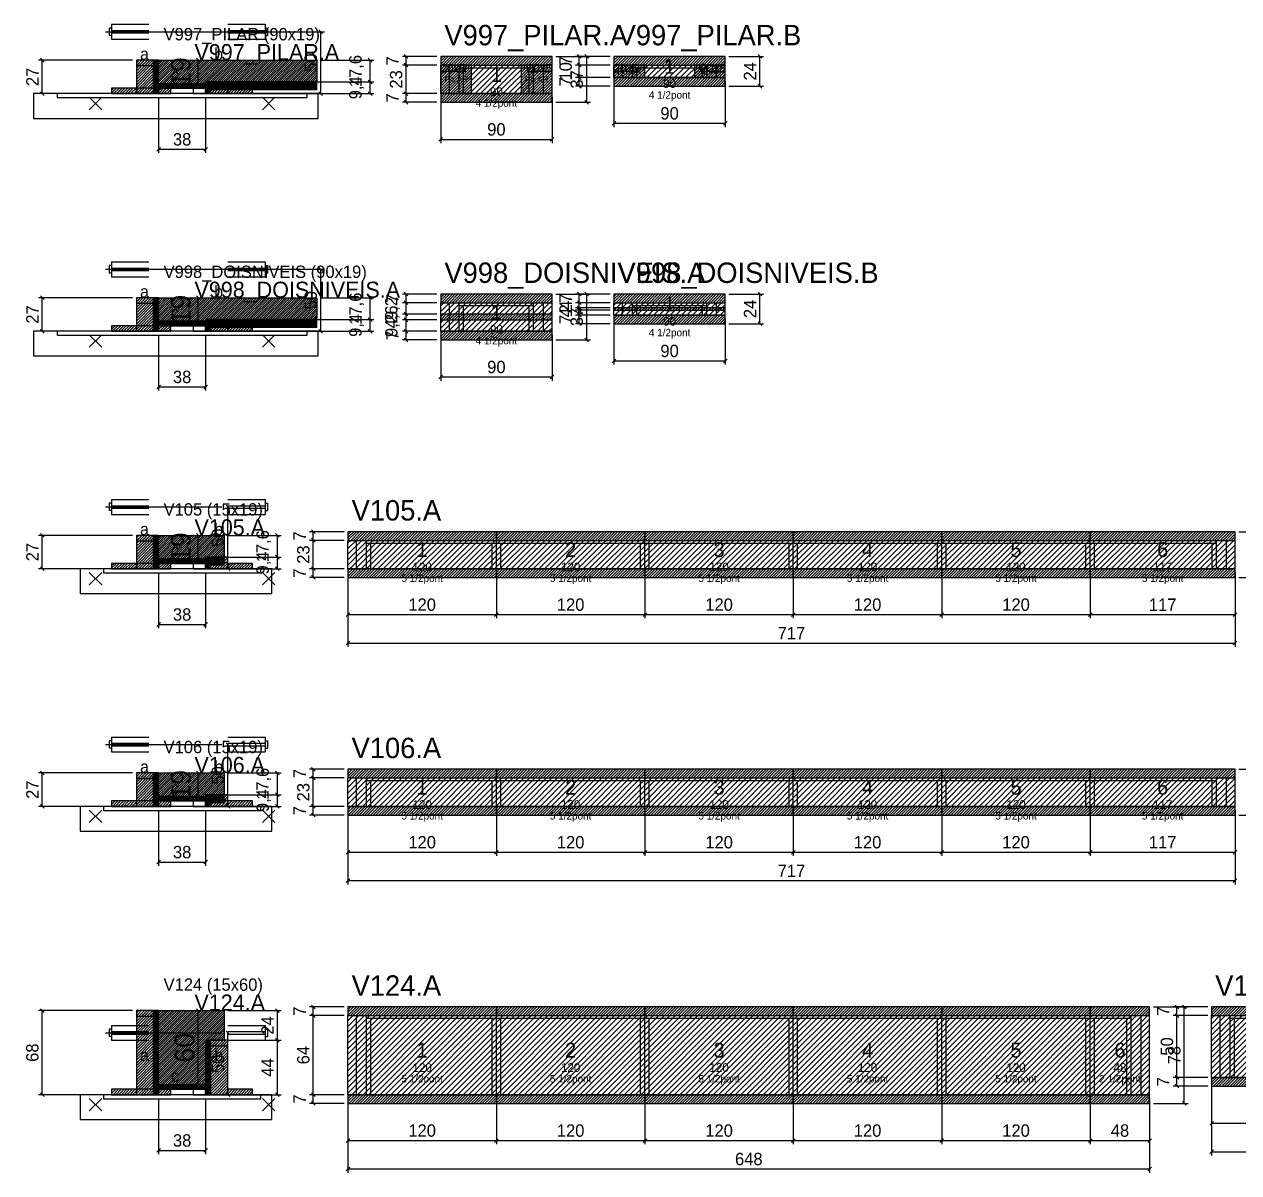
# Model space of a CAD drawing. Extents: x -69 to 3070, y -7262 to 1250.
# Drawn here: x -69 to 913, y -895 to 33 of the extents above; entities that cross this region are included whole.
import ezdxf
from ezdxf.enums import TextEntityAlignment as Align

# ---------------------------------------------------------------- set-up
doc = ezdxf.new("R2010")
doc.units = 0
for name, color, linetype in [('5', 5, 'Continuous'), ('barrote', 126, 'Continuous'), ('CONCRETO', 251, 'Continuous'), ('COTA', 241, 'Continuous'), ('Cota Seção (2x)', 241, 'Continuous'), ('detalhes', 7, 'Continuous'), ('Hachura', 251, 'Continuous'), ('Madeira', 126, 'Continuous'), ('NOMENCLATURA', 7, 'Continuous'), ('Painéis', 200, 'Continuous'), ('presilha', 224, 'Continuous'), ('Reaproveitamento', 251, 'Continuous'), ('SARR_2.2x7', 40, 'Continuous'), ('SARR_3.5x7', 81, 'Continuous'), ('SCO-___-LAJ', 224, 'Continuous'), ('TENSOR', 224, 'Continuous'), ('texto', 7, 'Continuous'), ('Texto Seção', 7, 'Continuous')]:
    doc.layers.add(name, color=color, linetype=linetype)
doc.dimstyles.new('PAINEL', dxfattribs={"dimtxt": 10, "dimasz": 3, "dimexe": 3, "dimexo": 3, "dimgap": 3, "dimtad": 1, "dimblk": 'OBLIQUE', "dimblk1": 'OBLIQUE', "dimcen": 2.5, "dimclrd": 4, "dimclre": 4, "dimclrt": 240, "dimazin": 3, "dimtfac": 1, "dimtmove": 0, "dimatfit": 3})
doc.dimstyles.new('SECAO2X', dxfattribs={"dimtxt": 16, "dimasz": 3, "dimexe": 3, "dimexo": 3, "dimgap": 3, "dimtad": 1, "dimblk": 'OBLIQUE', "dimblk1": 'OBLIQUE', "dimcen": 2.5, "dimclrd": 4, "dimclre": 4, "dimclrt": 240, "dimazin": 3, "dimtfac": 1, "dimtmove": 0, "dimatfit": 3})

# ---------------------------------------------------------------- blocks, each defined once
blk = doc.blocks.new('_OBLIQUE')
at = {"color": 0, "linetype": 'BYBLOCK'}
blk.add_line((-0.5, -0.5), (0.5, 0.5), dxfattribs=at)

msp = doc.modelspace()

# ---------------------------------------------------------------- hatches: boundary and pattern name
at = {"layer": 'COTA'}
h = msp.add_hatch(dxfattribs=at)
h.set_pattern_fill('ANSI31', scale=0.4)
h.paths.add_polyline_path([(40, -15), (40, 4), (168, 4), (168, -13.6), (78, -13.6), (78, -15)])
h = msp.add_hatch(dxfattribs=at)
h.set_pattern_fill('ANSI31', scale=0.5)
h.paths.add_polyline_path([(268, 0), (358, 0), (358, 7), (268, 7)])
h = msp.add_hatch(dxfattribs=at)
h.set_pattern_fill('ANSI31', scale=0.5)
h.paths.add_polyline_path([(268, -23), (293, -23), (293, 0), (268, 0)])
h = msp.add_hatch(dxfattribs=at)
h.set_pattern_fill('ANSI31', scale=0.5)
h.paths.add_polyline_path([(268, -5), (288, -5), (288, 0), (268, 0)])
h = msp.add_hatch(dxfattribs=at)
h.set_pattern_fill('ANSI31', scale=0.5)
h.paths.add_polyline_path([(333, -23), (358, -23), (358, 0), (333, 0)])
h = msp.add_hatch(dxfattribs=at)
h.set_pattern_fill('ANSI31', scale=0.5)
h.paths.add_polyline_path([(338, -5), (358, -5), (358, 0), (338, 0)])
h = msp.add_hatch(dxfattribs=at)
h.set_pattern_fill('ANSI31', scale=0.5)
h.paths.add_polyline_path([(408, 0), (498, 0), (498, 7), (408, 7)])
h = msp.add_hatch(dxfattribs=at)
h.set_pattern_fill('ANSI31', scale=0.5)
h.paths.add_polyline_path([(408, -10), (433, -10), (433, 0), (408, 0)])
h = msp.add_hatch(dxfattribs=at)
h.set_pattern_fill('ANSI31', scale=0.5)
h.paths.add_polyline_path([(408, -5), (428, -5), (428, 0), (408, 0)])
h = msp.add_hatch(dxfattribs=at)
h.set_pattern_fill('ANSI31', scale=0.5)
h.paths.add_polyline_path([(473, -10), (498, -10), (498, 0), (473, 0)])
h = msp.add_hatch(dxfattribs=at)
h.set_pattern_fill('ANSI31', scale=0.5)
h.paths.add_polyline_path([(478, -5), (498, -5), (498, 0), (478, 0)])
h = msp.add_hatch(dxfattribs=at)
h.set_pattern_fill('ANSI31', scale=0.5)
h.paths.add_polyline_path([(408, -17), (498, -17), (498, -10), (408, -10)])
h = msp.add_hatch(dxfattribs=at)
h.set_pattern_fill('ANSI31', scale=0.5)
h.paths.add_polyline_path([(268, -30), (358, -30), (358, -23), (268, -23)])
h = msp.add_hatch(dxfattribs=at)
h.set_pattern_fill('ANSI31', scale=0.5)
h.paths.add_polyline_path([(268, -192), (358, -192), (358, -185), (268, -185)])
h = msp.add_hatch(dxfattribs=at)
h.set_pattern_fill('ANSI31', scale=0.5)
h.paths.add_polyline_path([(408, -192), (498, -192), (498, -185), (408, -185)])
h = msp.add_hatch(dxfattribs=at)
h.set_pattern_fill('ANSI31', scale=0.4)
h.paths.add_polyline_path([(40, -207), (40, -188), (168, -188), (168, -205.6), (78, -205.6), (78, -207)])
h = msp.add_hatch(dxfattribs=at)
h.set_pattern_fill('ANSI31', scale=0.5)
h.paths.add_polyline_path([(408, -198), (498, -198), (498, -196), (408, -196)])
h = msp.add_hatch(dxfattribs=at)
h.set_pattern_fill('ANSI31', scale=0.5)
h.paths.add_polyline_path([(268, -205.8), (358, -205.8), (358, -201.2), (268, -201.2)])
h = msp.add_hatch(dxfattribs=at)
h.set_pattern_fill('ANSI31', scale=0.5)
h.paths.add_polyline_path([(408, -209), (498, -209), (498, -202), (408, -202)])
h = msp.add_hatch(dxfattribs=at)
h.set_pattern_fill('ANSI31', scale=0.5)
h.paths.add_polyline_path([(268, -222), (358, -222), (358, -215), (268, -215)])
h = msp.add_hatch(dxfattribs=at)
h.set_pattern_fill('ANSI31', scale=0.4)
h.paths.add_polyline_path([(40, -399), (40, -380), (93, -380), (93, -397.6), (78, -397.6), (78, -399)])
h = msp.add_hatch(dxfattribs=at)
h.set_pattern_fill('ANSI31', scale=0.5)
h.paths.add_polyline_path([(193, -384), (313, -384), (313, -377), (193, -377)])
h = msp.add_hatch(dxfattribs=at)
h.set_pattern_fill('ANSI31', scale=0.5)
h.paths.add_polyline_path([(313, -384), (433, -384), (433, -377), (313, -377)])
h = msp.add_hatch(dxfattribs=at)
h.set_pattern_fill('ANSI31', scale=0.5)
h.paths.add_polyline_path([(433, -384), (553, -384), (553, -377), (433, -377)])
h = msp.add_hatch(dxfattribs=at)
h.set_pattern_fill('ANSI31', scale=0.5)
h.paths.add_polyline_path([(553, -384), (673, -384), (673, -377), (553, -377)])
h = msp.add_hatch(dxfattribs=at)
h.set_pattern_fill('ANSI31', scale=0.5)
h.paths.add_polyline_path([(673, -384), (793, -384), (793, -377), (673, -377)])
h = msp.add_hatch(dxfattribs=at)
h.set_pattern_fill('ANSI31', scale=0.5)
h.paths.add_polyline_path([(793, -384), (910, -384), (910, -377), (793, -377)])
h = msp.add_hatch(dxfattribs=at)
h.set_pattern_fill('ANSI31', scale=0.5)
h.paths.add_polyline_path([(193, -414), (313, -414), (313, -407), (193, -407)])
h = msp.add_hatch(dxfattribs=at)
h.set_pattern_fill('ANSI31', scale=0.5)
h.paths.add_polyline_path([(313, -414), (433, -414), (433, -407), (313, -407)])
h = msp.add_hatch(dxfattribs=at)
h.set_pattern_fill('ANSI31', scale=0.5)
h.paths.add_polyline_path([(433, -414), (553, -414), (553, -407), (433, -407)])
h = msp.add_hatch(dxfattribs=at)
h.set_pattern_fill('ANSI31', scale=0.5)
h.paths.add_polyline_path([(553, -414), (673, -414), (673, -407), (553, -407)])
h = msp.add_hatch(dxfattribs=at)
h.set_pattern_fill('ANSI31', scale=0.5)
h.paths.add_polyline_path([(673, -414), (793, -414), (793, -407), (673, -407)])
h = msp.add_hatch(dxfattribs=at)
h.set_pattern_fill('ANSI31', scale=0.5)
h.paths.add_polyline_path([(793, -414), (910, -414), (910, -407), (793, -407)])
h = msp.add_hatch(dxfattribs=at)
h.set_pattern_fill('ANSI31', scale=0.5)
h.paths.add_polyline_path([(193, -576), (313, -576), (313, -569), (193, -569)])
h = msp.add_hatch(dxfattribs=at)
h.set_pattern_fill('ANSI31', scale=0.5)
h.paths.add_polyline_path([(313, -576), (433, -576), (433, -569), (313, -569)])
h = msp.add_hatch(dxfattribs=at)
h.set_pattern_fill('ANSI31', scale=0.5)
h.paths.add_polyline_path([(433, -576), (553, -576), (553, -569), (433, -569)])
h = msp.add_hatch(dxfattribs=at)
h.set_pattern_fill('ANSI31', scale=0.5)
h.paths.add_polyline_path([(553, -576), (673, -576), (673, -569), (553, -569)])
h = msp.add_hatch(dxfattribs=at)
h.set_pattern_fill('ANSI31', scale=0.5)
h.paths.add_polyline_path([(673, -576), (793, -576), (793, -569), (673, -569)])
h = msp.add_hatch(dxfattribs=at)
h.set_pattern_fill('ANSI31', scale=0.5)
h.paths.add_polyline_path([(793, -576), (910, -576), (910, -569), (793, -569)])
h = msp.add_hatch(dxfattribs=at)
h.set_pattern_fill('ANSI31', scale=0.4)
h.paths.add_polyline_path([(40, -591), (40, -572), (93, -572), (93, -589.6), (78, -589.6), (78, -591)])
h = msp.add_hatch(dxfattribs=at)
h.set_pattern_fill('ANSI31', scale=0.5)
h.paths.add_polyline_path([(193, -606), (313, -606), (313, -599), (193, -599)])
h = msp.add_hatch(dxfattribs=at)
h.set_pattern_fill('ANSI31', scale=0.5)
h.paths.add_polyline_path([(313, -606), (433, -606), (433, -599), (313, -599)])
h = msp.add_hatch(dxfattribs=at)
h.set_pattern_fill('ANSI31', scale=0.5)
h.paths.add_polyline_path([(433, -606), (553, -606), (553, -599), (433, -599)])
h = msp.add_hatch(dxfattribs=at)
h.set_pattern_fill('ANSI31', scale=0.5)
h.paths.add_polyline_path([(553, -606), (673, -606), (673, -599), (553, -599)])
h = msp.add_hatch(dxfattribs=at)
h.set_pattern_fill('ANSI31', scale=0.5)
h.paths.add_polyline_path([(673, -606), (793, -606), (793, -599), (673, -599)])
h = msp.add_hatch(dxfattribs=at)
h.set_pattern_fill('ANSI31', scale=0.5)
h.paths.add_polyline_path([(793, -606), (910, -606), (910, -599), (793, -599)])
h = msp.add_hatch(dxfattribs=at)
h.set_pattern_fill('ANSI31', scale=0.4)
h.paths.add_polyline_path([(40, -824), (40, -764), (93, -764), (93, -788), (78, -788), (78, -824)])
h = msp.add_hatch(dxfattribs=at)
h.set_pattern_fill('ANSI31', scale=0.5)
h.paths.add_polyline_path([(193, -768), (313, -768), (313, -761), (193, -761)])
h = msp.add_hatch(dxfattribs=at)
h.set_pattern_fill('ANSI31', scale=0.5)
h.paths.add_polyline_path([(313, -768), (433, -768), (433, -761), (313, -761)])
h = msp.add_hatch(dxfattribs=at)
h.set_pattern_fill('ANSI31', scale=0.5)
h.paths.add_polyline_path([(433, -768), (553, -768), (553, -761), (433, -761)])
h = msp.add_hatch(dxfattribs=at)
h.set_pattern_fill('ANSI31', scale=0.5)
h.paths.add_polyline_path([(553, -768), (673, -768), (673, -761), (553, -761)])
h = msp.add_hatch(dxfattribs=at)
h.set_pattern_fill('ANSI31', scale=0.5)
h.paths.add_polyline_path([(673, -768), (793, -768), (793, -761), (673, -761)])
h = msp.add_hatch(dxfattribs=at)
h.set_pattern_fill('ANSI31', scale=0.5)
h.paths.add_polyline_path([(793, -768), (841, -768), (841, -761), (793, -761)])
h = msp.add_hatch(dxfattribs=at)
h.set_pattern_fill('ANSI31', scale=0.5)
h.paths.add_polyline_path([(891, -768), (1011, -768), (1011, -761), (891, -761)])
h = msp.add_hatch(dxfattribs=at)
h.set_pattern_fill('ANSI31', scale=0.5)
h.paths.add_polyline_path([(891, -825), (1011, -825), (1011, -818), (891, -818)])
h = msp.add_hatch(dxfattribs=at)
h.set_pattern_fill('ANSI31', scale=0.5)
h.paths.add_polyline_path([(193, -839), (313, -839), (313, -832), (193, -832)])
h = msp.add_hatch(dxfattribs=at)
h.set_pattern_fill('ANSI31', scale=0.5)
h.paths.add_polyline_path([(313, -839), (433, -839), (433, -832), (313, -832)])
h = msp.add_hatch(dxfattribs=at)
h.set_pattern_fill('ANSI31', scale=0.5)
h.paths.add_polyline_path([(433, -839), (553, -839), (553, -832), (433, -832)])
h = msp.add_hatch(dxfattribs=at)
h.set_pattern_fill('ANSI31', scale=0.5)
h.paths.add_polyline_path([(553, -839), (673, -839), (673, -832), (553, -832)])
h = msp.add_hatch(dxfattribs=at)
h.set_pattern_fill('ANSI31', scale=0.5)
h.paths.add_polyline_path([(673, -839), (793, -839), (793, -832), (673, -832)])
h = msp.add_hatch(dxfattribs=at)
h.set_pattern_fill('ANSI31', scale=0.5)
h.paths.add_polyline_path([(793, -839), (841, -839), (841, -832), (793, -832)])
at = {"layer": 'Hachura'}
h = msp.add_hatch(dxfattribs=at)
h.set_pattern_fill('ANSI31', scale=0.5)
h.paths.add_polyline_path([(22, -23), (36, -23), (36, 4), (22, 4)])
h = msp.add_hatch(dxfattribs=at)
h.set_pattern_fill('ANSI31', scale=0.5)
h.paths.add_polyline_path([(22, -0.4), (36, -0.4), (36, 4), (22, 4)])
h = msp.add_hatch(dxfattribs=at)
h.set_pattern_fill('SOLID')
h.paths.add_polyline_path([(36, -23), (40, -23), (40, 4), (36, 4)])
h = msp.add_hatch(dxfattribs=at)
h.set_pattern_fill('ANSI31', scale=0.5)
h.paths.add_polyline_path([(2, -23), (22, -23), (22, -18.6), (2, -18.6)])
h = msp.add_hatch(dxfattribs=at)
h.set_pattern_fill('SOLID')
h.paths.add_polyline_path([(40, -18.6), (78, -18.6), (78, -15), (40, -15)])
h = msp.add_hatch(dxfattribs=at)
h.set_pattern_fill('ANSI31', scale=0.5)
h.paths.add_polyline_path([(40, -23), (50, -23), (50, -18.6), (40, -18.6)])
h = msp.add_hatch(dxfattribs=at)
h.set_pattern_fill('SOLID')
h.paths.add_polyline_path([(78, -23), (82, -23), (82, -13.6), (78, -13.6)])
h = msp.add_hatch(dxfattribs=at)
h.set_pattern_fill('SOLID')
h.paths.add_polyline_path([(78, -13.6), (168, -13.6), (168, -20), (78, -20)])
h = msp.add_hatch(dxfattribs=at)
h.set_pattern_fill('ANSI31', scale=0.5)
h.paths.add_polyline_path([(82, -23), (96, -23), (96, -13.6), (82, -13.6)])
h = msp.add_hatch(dxfattribs=at)
h.set_pattern_fill('ANSI31', scale=0.5)
h.paths.add_polyline_path([(82, -18), (96, -18), (96, -13.6), (82, -13.6)])
h = msp.add_hatch(dxfattribs=at)
h.set_pattern_fill('ANSI31', scale=0.5)
h.paths.add_polyline_path([(96, -23), (116, -23), (116, -18.6), (96, -18.6)])
h = msp.add_hatch(dxfattribs=at)
h.set_pattern_fill('ANSI31', scale=0.5)
h.paths.add_polyline_path([(22, -215), (36, -215), (36, -188), (22, -188)])
h = msp.add_hatch(dxfattribs=at)
h.set_pattern_fill('ANSI31', scale=0.5)
h.paths.add_polyline_path([(22, -192.4), (36, -192.4), (36, -188), (22, -188)])
h = msp.add_hatch(dxfattribs=at)
h.set_pattern_fill('SOLID')
h.paths.add_polyline_path([(36, -215), (40, -215), (40, -188), (36, -188)])
h = msp.add_hatch(dxfattribs=at)
h.set_pattern_fill('SOLID')
h.paths.add_polyline_path([(78, -215), (82, -215), (82, -205.6), (78, -205.6)])
h = msp.add_hatch(dxfattribs=at)
h.set_pattern_fill('SOLID')
h.paths.add_polyline_path([(78, -205.6), (168, -205.6), (168, -212), (78, -212)])
h = msp.add_hatch(dxfattribs=at)
h.set_pattern_fill('ANSI31', scale=0.5)
h.paths.add_polyline_path([(82, -215), (96, -215), (96, -205.6), (82, -205.6)])
h = msp.add_hatch(dxfattribs=at)
h.set_pattern_fill('ANSI31', scale=0.5)
h.paths.add_polyline_path([(82, -210), (96, -210), (96, -205.6), (82, -205.6)])
h = msp.add_hatch(dxfattribs=at)
h.set_pattern_fill('ANSI31', scale=0.5)
h.paths.add_polyline_path([(2, -215), (22, -215), (22, -210.6), (2, -210.6)])
h = msp.add_hatch(dxfattribs=at)
h.set_pattern_fill('SOLID')
h.paths.add_polyline_path([(40, -210.6), (78, -210.6), (78, -207), (40, -207)])
h = msp.add_hatch(dxfattribs=at)
h.set_pattern_fill('ANSI31', scale=0.5)
h.paths.add_polyline_path([(40, -215), (50, -215), (50, -210.6), (40, -210.6)])
h = msp.add_hatch(dxfattribs=at)
h.set_pattern_fill('ANSI31', scale=0.5)
h.paths.add_polyline_path([(96, -215), (116, -215), (116, -210.6), (96, -210.6)])
h = msp.add_hatch(dxfattribs=at)
h.set_pattern_fill('ANSI31', scale=0.5)
h.paths.add_polyline_path([(22, -407), (36, -407), (36, -380), (22, -380)])
h = msp.add_hatch(dxfattribs=at)
h.set_pattern_fill('ANSI31', scale=0.5)
h.paths.add_polyline_path([(22, -384.4), (36, -384.4), (36, -380), (22, -380)])
h = msp.add_hatch(dxfattribs=at)
h.set_pattern_fill('SOLID')
h.paths.add_polyline_path([(36, -407), (40, -407), (40, -380), (36, -380)])
h = msp.add_hatch(dxfattribs=at)
h.set_pattern_fill('SOLID')
h.paths.add_polyline_path([(40, -402.6), (78, -402.6), (78, -399), (40, -399)])
h = msp.add_hatch(dxfattribs=at)
h.set_pattern_fill('SOLID')
h.paths.add_polyline_path([(78, -407), (82, -407), (82, -397.6), (78, -397.6)])
h = msp.add_hatch(dxfattribs=at)
h.set_pattern_fill('SOLID')
h.paths.add_polyline_path([(78, -397.6), (93, -397.6), (93, -404), (78, -404)])
h = msp.add_hatch(dxfattribs=at)
h.set_pattern_fill('ANSI31', scale=0.5)
h.paths.add_polyline_path([(82, -407), (96, -407), (96, -397.6), (82, -397.6)])
h = msp.add_hatch(dxfattribs=at)
h.set_pattern_fill('ANSI31', scale=0.5)
h.paths.add_polyline_path([(82, -402), (96, -402), (96, -397.6), (82, -397.6)])
h = msp.add_hatch(dxfattribs=at)
h.set_pattern_fill('ANSI31', scale=0.5)
h.paths.add_polyline_path([(2, -407), (22, -407), (22, -402.6), (2, -402.6)])
h = msp.add_hatch(dxfattribs=at)
h.set_pattern_fill('ANSI31', scale=0.5)
h.paths.add_polyline_path([(40, -407), (50, -407), (50, -402.6), (40, -402.6)])
h = msp.add_hatch(dxfattribs=at)
h.set_pattern_fill('ANSI31', scale=0.5)
h.paths.add_polyline_path([(96, -407), (116, -407), (116, -402.6), (96, -402.6)])
h = msp.add_hatch(dxfattribs=at)
h.set_pattern_fill('ANSI31', scale=0.5)
h.paths.add_polyline_path([(22, -599), (36, -599), (36, -572), (22, -572)])
h = msp.add_hatch(dxfattribs=at)
h.set_pattern_fill('ANSI31', scale=0.5)
h.paths.add_polyline_path([(22, -576.4), (36, -576.4), (36, -572), (22, -572)])
h = msp.add_hatch(dxfattribs=at)
h.set_pattern_fill('SOLID')
h.paths.add_polyline_path([(36, -599), (40, -599), (40, -572), (36, -572)])
h = msp.add_hatch(dxfattribs=at)
h.set_pattern_fill('ANSI31', scale=0.5)
h.paths.add_polyline_path([(2, -599), (22, -599), (22, -594.6), (2, -594.6)])
h = msp.add_hatch(dxfattribs=at)
h.set_pattern_fill('SOLID')
h.paths.add_polyline_path([(40, -594.6), (78, -594.6), (78, -591), (40, -591)])
h = msp.add_hatch(dxfattribs=at)
h.set_pattern_fill('ANSI31', scale=0.5)
h.paths.add_polyline_path([(40, -599), (50, -599), (50, -594.6), (40, -594.6)])
h = msp.add_hatch(dxfattribs=at)
h.set_pattern_fill('SOLID')
h.paths.add_polyline_path([(78, -599), (82, -599), (82, -589.6), (78, -589.6)])
h = msp.add_hatch(dxfattribs=at)
h.set_pattern_fill('SOLID')
h.paths.add_polyline_path([(78, -589.6), (93, -589.6), (93, -596), (78, -596)])
h = msp.add_hatch(dxfattribs=at)
h.set_pattern_fill('ANSI31', scale=0.5)
h.paths.add_polyline_path([(82, -599), (96, -599), (96, -589.6), (82, -589.6)])
h = msp.add_hatch(dxfattribs=at)
h.set_pattern_fill('ANSI31', scale=0.5)
h.paths.add_polyline_path([(82, -594), (96, -594), (96, -589.6), (82, -589.6)])
h = msp.add_hatch(dxfattribs=at)
h.set_pattern_fill('ANSI31', scale=0.5)
h.paths.add_polyline_path([(96, -599), (116, -599), (116, -594.6), (96, -594.6)])
h = msp.add_hatch(dxfattribs=at)
h.set_pattern_fill('ANSI31', scale=0.5)
h.paths.add_polyline_path([(22, -832), (36, -832), (36, -764), (22, -764)])
h = msp.add_hatch(dxfattribs=at)
h.set_pattern_fill('ANSI31', scale=0.5)
h.paths.add_polyline_path([(22, -768.4), (36, -768.4), (36, -764), (22, -764)])
h = msp.add_hatch(dxfattribs=at)
h.set_pattern_fill('SOLID')
h.paths.add_polyline_path([(36, -832), (40, -832), (40, -764), (36, -764)])
h = msp.add_hatch(dxfattribs=at)
h.set_pattern_fill('SOLID')
h.paths.add_polyline_path([(78, -832), (82, -832), (82, -788), (78, -788)])
h = msp.add_hatch(dxfattribs=at)
h.set_pattern_fill('SOLID')
h.paths.add_polyline_path([(78, -788), (93, -788), (93, -788), (78, -788)])
h = msp.add_hatch(dxfattribs=at)
h.set_pattern_fill('ANSI31', scale=0.5)
h.paths.add_polyline_path([(82, -832), (96, -832), (96, -788), (82, -788)])
h = msp.add_hatch(dxfattribs=at)
h.set_pattern_fill('ANSI31', scale=0.5)
h.paths.add_polyline_path([(82, -792.4), (96, -792.4), (96, -788), (82, -788)])
h = msp.add_hatch(dxfattribs=at)
h.set_pattern_fill('SOLID')
h.paths.add_polyline_path([(40, -827.6), (78, -827.6), (78, -824), (40, -824)])
h = msp.add_hatch(dxfattribs=at)
h.set_pattern_fill('ANSI31', scale=0.5)
h.paths.add_polyline_path([(2, -832), (22, -832), (22, -827.6), (2, -827.6)])
h = msp.add_hatch(dxfattribs=at)
h.set_pattern_fill('ANSI31', scale=0.5)
h.paths.add_polyline_path([(40, -832), (50, -832), (50, -827.6), (40, -827.6)])
h = msp.add_hatch(dxfattribs=at)
h.set_pattern_fill('ANSI31', scale=0.5)
h.paths.add_polyline_path([(96, -832), (116, -832), (116, -827.6), (96, -827.6)])
at = {"layer": 'Reaproveitamento'}
h = msp.add_hatch(dxfattribs=at)
h.set_pattern_fill('ANSI31')
h.paths.add_polyline_path([(268, -23), (358, -23), (358, 0), (268, 0)])
h = msp.add_hatch(dxfattribs=at)
h.set_pattern_fill('ANSI31')
h.paths.add_polyline_path([(408, -10), (498, -10), (498, 0), (408, 0)])
h = msp.add_hatch(dxfattribs=at)
h.set_pattern_fill('ANSI31')
h.paths.add_polyline_path([(268, -215), (358, -215), (358, -192), (268, -192)])
h = msp.add_hatch(dxfattribs=at)
h.set_pattern_fill('ANSI31')
h.paths.add_polyline_path([(408, -202), (498, -202), (498, -192), (408, -192)])
h = msp.add_hatch(dxfattribs=at)
h.set_pattern_fill('ANSI31')
h.paths.add_polyline_path([(193, -407), (313, -407), (313, -384), (193, -384)])
h = msp.add_hatch(dxfattribs=at)
h.set_pattern_fill('ANSI31')
h.paths.add_polyline_path([(313, -407), (433, -407), (433, -384), (313, -384)])
h = msp.add_hatch(dxfattribs=at)
h.set_pattern_fill('ANSI31')
h.paths.add_polyline_path([(433, -407), (553, -407), (553, -384), (433, -384)])
h = msp.add_hatch(dxfattribs=at)
h.set_pattern_fill('ANSI31')
h.paths.add_polyline_path([(553, -407), (673, -407), (673, -384), (553, -384)])
h = msp.add_hatch(dxfattribs=at)
h.set_pattern_fill('ANSI31')
h.paths.add_polyline_path([(673, -407), (793, -407), (793, -384), (673, -384)])
h = msp.add_hatch(dxfattribs=at)
h.set_pattern_fill('ANSI31')
h.paths.add_polyline_path([(793, -407), (910, -407), (910, -384), (793, -384)])
h = msp.add_hatch(dxfattribs=at)
h.set_pattern_fill('ANSI31')
h.paths.add_polyline_path([(193, -599), (313, -599), (313, -576), (193, -576)])
h = msp.add_hatch(dxfattribs=at)
h.set_pattern_fill('ANSI31')
h.paths.add_polyline_path([(313, -599), (433, -599), (433, -576), (313, -576)])
h = msp.add_hatch(dxfattribs=at)
h.set_pattern_fill('ANSI31')
h.paths.add_polyline_path([(433, -599), (553, -599), (553, -576), (433, -576)])
h = msp.add_hatch(dxfattribs=at)
h.set_pattern_fill('ANSI31')
h.paths.add_polyline_path([(553, -599), (673, -599), (673, -576), (553, -576)])
h = msp.add_hatch(dxfattribs=at)
h.set_pattern_fill('ANSI31')
h.paths.add_polyline_path([(673, -599), (793, -599), (793, -576), (673, -576)])
h = msp.add_hatch(dxfattribs=at)
h.set_pattern_fill('ANSI31')
h.paths.add_polyline_path([(793, -599), (910, -599), (910, -576), (793, -576)])
h = msp.add_hatch(dxfattribs=at)
h.set_pattern_fill('ANSI31')
h.paths.add_polyline_path([(193, -832), (313, -832), (313, -768), (193, -768)])
h = msp.add_hatch(dxfattribs=at)
h.set_pattern_fill('ANSI31')
h.paths.add_polyline_path([(313, -832), (433, -832), (433, -768), (313, -768)])
h = msp.add_hatch(dxfattribs=at)
h.set_pattern_fill('ANSI31')
h.paths.add_polyline_path([(433, -832), (553, -832), (553, -768), (433, -768)])
h = msp.add_hatch(dxfattribs=at)
h.set_pattern_fill('ANSI31')
h.paths.add_polyline_path([(553, -832), (673, -832), (673, -768), (553, -768)])
h = msp.add_hatch(dxfattribs=at)
h.set_pattern_fill('ANSI31')
h.paths.add_polyline_path([(673, -832), (793, -832), (793, -768), (673, -768)])
h = msp.add_hatch(dxfattribs=at)
h.set_pattern_fill('ANSI31')
h.paths.add_polyline_path([(793, -832), (841, -832), (841, -768), (793, -768)])
h = msp.add_hatch(dxfattribs=at)
h.set_pattern_fill('ANSI31')
h.paths.add_polyline_path([(891, -818), (1011, -818), (1011, -768), (891, -768)])

# ---------------------------------------------------------------- linework, layer by layer
for p, q in [((0, 30), (0, 24)), ((2, 30), (0, 30)), ((2, 33), (32, 33)), ((2, 33), (2, 21)), ((96, 33), (126, 33)), ((126, 33), (126, 21)), ((126, 30), (128, 30)), ((128, 30), (128, 24)), ((2, 24), (0, 24)), ((2, 28), (32, 28)), ((2, 26), (32, 26)), ((2, 21), (32, 21)), ((96, 28), (126, 28)), ((96, 26), (126, 26)), ((96, 21), (126, 21)), ((126, 24), (128, 24)), ((0, -162), (0, -168)), ((2, -162), (0, -162)), ((2, -159), (32, -159)), ((2, -159), (2, -171)), ((2, -164), (32, -164)), ((2, -166), (32, -166)), ((96, -159), (126, -159)), ((96, -164), (126, -164)), ((96, -166), (126, -166)), ((126, -159), (126, -171)), ((126, -162), (128, -162)), ((128, -162), (128, -168)), ((2, -168), (0, -168)), ((2, -171), (32, -171)), ((96, -171), (126, -171)), ((126, -168), (128, -168)), ((2, -351), (32, -351)), ((2, -351), (2, -363)), ((96, -351), (126, -351)), ((126, -351), (126, -363)), ((0, -354), (0, -360)), ((2, -354), (0, -354)), ((2, -360), (0, -360)), ((2, -356), (32, -356)), ((2, -358), (32, -358)), ((2, -363), (32, -363)), ((96, -356), (126, -356)), ((96, -358), (126, -358)), ((96, -363), (126, -363)), ((126, -354), (128, -354)), ((126, -360), (128, -360)), ((128, -354), (128, -360)), ((0, -546), (0, -552)), ((2, -546), (0, -546)), ((2, -543), (32, -543)), ((2, -543), (2, -555)), ((2, -548), (32, -548)), ((96, -543), (126, -543)), ((96, -548), (126, -548)), ((126, -543), (126, -555)), ((126, -546), (128, -546)), ((128, -546), (128, -552)), ((2, -552), (0, -552)), ((2, -550), (32, -550)), ((2, -555), (32, -555)), ((96, -550), (126, -550)), ((96, -555), (126, -555)), ((126, -552), (128, -552)), ((0, -779), (0, -785)), ((2, -779), (0, -779)), ((2, -785), (0, -785)), ((2, -776), (32, -776)), ((2, -776), (2, -788)), ((2, -781), (32, -781)), ((2, -783), (32, -783)), ((96, -776), (126, -776)), ((96, -781), (126, -781)), ((96, -783), (126, -783)), ((126, -776), (126, -788)), ((126, -779), (128, -779)), ((126, -785), (128, -785)), ((128, -779), (128, -785)), ((2, -788), (32, -788)), ((96, -788), (126, -788))]:
    msp.add_line(p, q)
at = {"layer": 'barrote'}
for points in [[(-61, -43), (169, -43), (169, -23), (-61, -23)], [(-61, -235), (169, -235), (169, -215), (-61, -215)], [(-23.5, -427), (131.5, -427), (131.5, -407), (-23.5, -407)], [(-23.5, -619), (131.5, -619), (131.5, -599), (-23.5, -599)], [(-23.5, -852), (131.5, -852), (131.5, -832), (-23.5, -832)]]:
    msp.add_lwpolyline(points, close=True, dxfattribs=at)
at = {"layer": 'CONCRETO'}
for points in [[(40, -15), (40, 4), (168, 4), (168, -13.6), (78, -13.6), (78, -15)], [(40, -207), (40, -188), (168, -188), (168, -205.6), (78, -205.6), (78, -207)], [(40, -399), (40, -380), (93, -380), (93, -397.6), (78, -397.6), (78, -399)], [(40, -591), (40, -572), (93, -572), (93, -589.6), (78, -589.6), (78, -591)], [(40, -824), (40, -764), (93, -764), (93, -788), (78, -788), (78, -824)]]:
    msp.add_lwpolyline(points, close=True, dxfattribs=at)
at = {"layer": 'Madeira'}
for points in [[(22, -23), (36, -23), (36, 4), (22, 4)], [(22, -0.4), (36, -0.4), (36, 4), (22, 4)], [(2, -23), (22, -23), (22, -18.6), (2, -18.6)], [(22, -23), (36, -23), (36, -18.6), (22, -18.6)], [(40, -23), (50, -23), (50, -18.6), (40, -18.6)], [(68, -23), (78, -23), (78, -18.6), (68, -18.6)], [(82, -23), (96, -23), (96, -13.6), (82, -13.6)], [(82, -18), (96, -18), (96, -13.6), (82, -13.6)], [(96, -23), (116, -23), (116, -18.6), (96, -18.6)], [(22, -215), (36, -215), (36, -188), (22, -188)], [(22, -192.4), (36, -192.4), (36, -188), (22, -188)], [(82, -215), (96, -215), (96, -205.6), (82, -205.6)], [(82, -210), (96, -210), (96, -205.6), (82, -205.6)], [(2, -215), (22, -215), (22, -210.6), (2, -210.6)], [(22, -215), (36, -215), (36, -210.6), (22, -210.6)], [(40, -215), (50, -215), (50, -210.6), (40, -210.6)], [(68, -215), (78, -215), (78, -210.6), (68, -210.6)], [(96, -215), (116, -215), (116, -210.6), (96, -210.6)], [(22, -407), (36, -407), (36, -380), (22, -380)], [(22, -384.4), (36, -384.4), (36, -380), (22, -380)], [(82, -407), (96, -407), (96, -397.6), (82, -397.6)], [(82, -402), (96, -402), (96, -397.6), (82, -397.6)], [(2, -407), (22, -407), (22, -402.6), (2, -402.6)], [(22, -407), (36, -407), (36, -402.6), (22, -402.6)], [(40, -407), (50, -407), (50, -402.6), (40, -402.6)], [(68, -407), (78, -407), (78, -402.6), (68, -402.6)], [(96, -407), (116, -407), (116, -402.6), (96, -402.6)], [(22, -599), (36, -599), (36, -572), (22, -572)], [(22, -576.4), (36, -576.4), (36, -572), (22, -572)], [(2, -599), (22, -599), (22, -594.6), (2, -594.6)], [(22, -599), (36, -599), (36, -594.6), (22, -594.6)], [(40, -599), (50, -599), (50, -594.6), (40, -594.6)], [(68, -599), (78, -599), (78, -594.6), (68, -594.6)], [(82, -599), (96, -599), (96, -589.6), (82, -589.6)], [(82, -594), (96, -594), (96, -589.6), (82, -589.6)], [(96, -599), (116, -599), (116, -594.6), (96, -594.6)], [(22, -832), (36, -832), (36, -764), (22, -764)], [(22, -768.4), (36, -768.4), (36, -764), (22, -764)], [(82, -832), (96, -832), (96, -788), (82, -788)], [(82, -792.4), (96, -792.4), (96, -788), (82, -788)], [(2, -832), (22, -832), (22, -827.6), (2, -827.6)], [(22, -832), (36, -832), (36, -827.6), (22, -827.6)], [(40, -832), (50, -832), (50, -827.6), (40, -827.6)], [(68, -832), (78, -832), (78, -827.6), (68, -827.6)], [(96, -832), (116, -832), (116, -827.6), (96, -827.6)]]:
    msp.add_lwpolyline(points, close=True, dxfattribs=at)
at = {"layer": 'Painéis'}
for p, q in [((268, 0), (358, 0)), ((268, -23), (268, 0)), ((358, -23), (358, 0)), ((408, 0), (498, 0)), ((408, -10), (408, 0)), ((498, -10), (498, 0)), ((408, -10), (498, -10)), ((268, -23), (358, -23)), ((268, -192), (358, -192)), ((268, -215), (268, -192)), ((358, -215), (358, -192)), ((408, -192), (498, -192)), ((408, -202), (408, -192)), ((498, -202), (498, -192)), ((408, -202), (498, -202)), ((268, -215), (358, -215)), ((193, -384), (313, -384)), ((193, -407), (193, -384)), ((313, -407), (313, -384)), ((313, -407), (313, -384)), ((313, -384), (433, -384)), ((313, -407), (313, -384)), ((433, -407), (433, -384)), ((433, -407), (433, -384)), ((433, -384), (553, -384)), ((433, -407), (433, -384)), ((553, -407), (553, -384)), ((553, -407), (553, -384)), ((553, -384), (673, -384)), ((553, -407), (553, -384)), ((673, -407), (673, -384)), ((673, -407), (673, -384)), ((673, -384), (793, -384)), ((673, -407), (673, -384)), ((793, -407), (793, -384)), ((793, -407), (793, -384)), ((793, -384), (910, -384)), ((793, -407), (793, -384)), ((910, -407), (910, -384)), ((193, -407), (313, -407)), ((313, -407), (433, -407)), ((433, -407), (553, -407)), ((553, -407), (673, -407)), ((673, -407), (793, -407)), ((793, -407), (910, -407)), ((193, -576), (313, -576)), ((193, -599), (193, -576)), ((313, -599), (313, -576)), ((313, -599), (313, -576)), ((313, -576), (433, -576)), ((313, -599), (313, -576)), ((433, -599), (433, -576)), ((433, -599), (433, -576)), ((433, -576), (553, -576)), ((433, -599), (433, -576)), ((553, -599), (553, -576)), ((553, -599), (553, -576)), ((553, -576), (673, -576)), ((553, -599), (553, -576)), ((673, -599), (673, -576)), ((673, -599), (673, -576)), ((673, -576), (793, -576)), ((673, -599), (673, -576)), ((793, -599), (793, -576)), ((793, -599), (793, -576)), ((793, -576), (910, -576)), ((793, -599), (793, -576)), ((910, -599), (910, -576)), ((193, -599), (313, -599)), ((313, -599), (433, -599)), ((433, -599), (553, -599)), ((553, -599), (673, -599)), ((673, -599), (793, -599)), ((793, -599), (910, -599)), ((193, -768), (313, -768)), ((193, -832), (193, -768)), ((313, -832), (313, -768)), ((313, -832), (313, -768)), ((313, -768), (433, -768)), ((313, -832), (313, -768)), ((433, -832), (433, -768)), ((433, -832), (433, -768)), ((433, -768), (553, -768)), ((433, -832), (433, -768)), ((553, -832), (553, -768)), ((553, -832), (553, -768)), ((553, -768), (673, -768)), ((553, -832), (553, -768)), ((673, -832), (673, -768)), ((673, -832), (673, -768)), ((673, -768), (793, -768)), ((673, -832), (673, -768)), ((793, -832), (793, -768)), ((793, -832), (793, -768)), ((793, -768), (841, -768)), ((793, -832), (793, -768)), ((841, -832), (841, -768)), ((891, -768), (1011, -768)), ((891, -818), (891, -768)), ((891, -818), (1011, -818)), ((193, -832), (313, -832)), ((313, -832), (433, -832)), ((433, -832), (553, -832)), ((553, -832), (673, -832)), ((673, -832), (793, -832)), ((793, -832), (841, -832))]:
    msp.add_line(p, q, dxfattribs=at)
for points in [[(36, -23), (40, -23), (40, 4), (36, 4)], [(268, -23), (293, -23), (293, 0), (268, 0)], [(268, -5), (288, -5), (288, 0), (268, 0)], [(333, -23), (358, -23), (358, 0), (333, 0)], [(338, -5), (358, -5), (358, 0), (338, 0)], [(408, -10), (433, -10), (433, 0), (408, 0)], [(408, -5), (428, -5), (428, 0), (408, 0)], [(473, -10), (498, -10), (498, 0), (473, 0)], [(478, -5), (498, -5), (498, 0), (478, 0)], [(40, -18.6), (78, -18.6), (78, -15), (40, -15)], [(78, -23), (82, -23), (82, -13.6), (78, -13.6)], [(78, -13.6), (168, -13.6), (168, -13.6), (78, -13.6)], [(36, -215), (40, -215), (40, -188), (36, -188)], [(78, -215), (82, -215), (82, -205.6), (78, -205.6)], [(78, -205.6), (168, -205.6), (168, -205.6), (78, -205.6)], [(40, -210.6), (78, -210.6), (78, -207), (40, -207)], [(36, -407), (40, -407), (40, -380), (36, -380)], [(40, -402.6), (78, -402.6), (78, -399), (40, -399)], [(78, -407), (82, -407), (82, -397.6), (78, -397.6)], [(78, -397.6), (93, -397.6), (93, -397.6), (78, -397.6)], [(36, -599), (40, -599), (40, -572), (36, -572)], [(40, -594.6), (78, -594.6), (78, -591), (40, -591)], [(78, -599), (82, -599), (82, -589.6), (78, -589.6)], [(78, -589.6), (93, -589.6), (93, -589.6), (78, -589.6)], [(36, -832), (40, -832), (40, -764), (36, -764)], [(78, -832), (82, -832), (82, -788), (78, -788)], [(78, -788), (93, -788), (93, -788), (78, -788)], [(40, -827.6), (78, -827.6), (78, -824), (40, -824)]]:
    msp.add_lwpolyline(points, close=True, dxfattribs=at)
at = {"layer": 'presilha'}
for p, q in [((-16, -36), (-6, -26)), ((-16, -26), (-6, -36)), ((124, -36), (134, -26)), ((124, -26), (134, -36)), ((-16, -228), (-6, -218)), ((-16, -218), (-6, -228)), ((124, -228), (134, -218)), ((124, -218), (134, -228)), ((-16, -420), (-6, -410)), ((-16, -410), (-6, -420)), ((124, -420), (134, -410)), ((124, -410), (134, -420)), ((-16, -612), (-6, -602)), ((-16, -602), (-6, -612)), ((124, -612), (134, -602)), ((124, -602), (134, -612)), ((-16, -845), (-6, -835)), ((-16, -835), (-6, -845)), ((124, -845), (134, -835)), ((124, -835), (134, -845))]:
    msp.add_line(p, q, dxfattribs=at)
at = {"layer": 'SARR_2.2x7'}
for p, q in [((275, -23), (275, 0)), ((351, -23), (351, 0)), ((415, -10), (415, 0)), ((491, -10), (491, 0)), ((283, -2.2), (343, -2.2)), ((423, -2.2), (483, -2.2)), ((275, -215), (275, -192)), ((283, -194.2), (343, -194.2)), ((351, -215), (351, -192)), ((415, -202), (415, -192)), ((423, -194.2), (483, -194.2)), ((491, -202), (491, -192)), ((200, -407), (200, -384)), ((208, -386.2), (313, -386.2)), ((313, -386.2), (433, -386.2)), ((433, -386.2), (553, -386.2)), ((553, -386.2), (673, -386.2)), ((673, -386.2), (793, -386.2)), ((793, -386.2), (895, -386.2)), ((903, -407), (903, -384)), ((200, -599), (200, -576)), ((208, -578.2), (313, -578.2)), ((313, -578.2), (433, -578.2)), ((433, -578.2), (553, -578.2)), ((553, -578.2), (673, -578.2)), ((673, -578.2), (793, -578.2)), ((793, -578.2), (895, -578.2)), ((903, -599), (903, -576)), ((200, -832), (200, -768)), ((208, -770.2), (313, -770.2)), ((313, -770.2), (433, -770.2)), ((433, -770.2), (553, -770.2)), ((553, -770.2), (673, -770.2)), ((673, -770.2), (793, -770.2)), ((793, -770.2), (826, -770.2)), ((834, -832), (834, -768)), ((898, -818), (898, -768)), ((906, -770.2), (1011, -770.2))]:
    msp.add_line(p, q, dxfattribs=at)
at = {"layer": 'SARR_3.5x7'}
for p, q in [((283, -23), (283, 0)), ((343, -23), (343, 0)), ((423, -10), (423, 0)), ((483, -10), (483, 0)), ((286.5, -23), (286.5, -2.2)), ((339.5, -23), (339.5, -2.2)), ((426.5, -10), (426.5, -2.2)), ((479.5, -10), (479.5, -2.2)), ((423, -10), (426.5, -10)), ((479.5, -10), (483, -10)), ((283, -23), (286.5, -23)), ((339.5, -23), (343, -23)), ((283, -215), (283, -192)), ((286.5, -215), (286.5, -194.2)), ((339.5, -215), (339.5, -194.2)), ((343, -215), (343, -192)), ((423, -202), (423, -192)), ((426.5, -202), (426.5, -194.2)), ((479.5, -202), (479.5, -194.2)), ((483, -202), (483, -192)), ((423, -202), (426.5, -202)), ((479.5, -202), (483, -202)), ((283, -215), (286.5, -215)), ((339.5, -215), (343, -215)), ((208, -407), (208, -384)), ((211.5, -407), (211.5, -386.2)), ((309.5, -407), (309.5, -386.2)), ((313, -407), (313, -384)), ((313, -407), (313, -384)), ((316.5, -407), (316.5, -386.2)), ((429.5, -407), (429.5, -386.2)), ((433, -407), (433, -384)), ((433, -407), (433, -384)), ((436.5, -407), (436.5, -386.2)), ((549.5, -407), (549.5, -386.2)), ((553, -407), (553, -384)), ((553, -407), (553, -384)), ((556.5, -407), (556.5, -386.2)), ((669.5, -407), (669.5, -386.2)), ((673, -407), (673, -384)), ((673, -407), (673, -384)), ((676.5, -407), (676.5, -386.2)), ((789.5, -407), (789.5, -386.2)), ((793, -407), (793, -384)), ((793, -407), (793, -384)), ((796.5, -407), (796.5, -386.2)), ((891.5, -407), (891.5, -386.2)), ((895, -407), (895, -384)), ((208, -407), (211.5, -407)), ((309.5, -407), (313, -407)), ((313, -407), (316.5, -407)), ((429.5, -407), (433, -407)), ((433, -407), (436.5, -407)), ((549.5, -407), (553, -407)), ((553, -407), (556.5, -407)), ((669.5, -407), (673, -407)), ((673, -407), (676.5, -407)), ((789.5, -407), (793, -407)), ((793, -407), (796.5, -407)), ((891.5, -407), (895, -407)), ((208, -599), (208, -576)), ((211.5, -599), (211.5, -578.2)), ((309.5, -599), (309.5, -578.2)), ((313, -599), (313, -576)), ((313, -599), (313, -576)), ((316.5, -599), (316.5, -578.2)), ((429.5, -599), (429.5, -578.2)), ((433, -599), (433, -576)), ((433, -599), (433, -576)), ((436.5, -599), (436.5, -578.2)), ((549.5, -599), (549.5, -578.2)), ((553, -599), (553, -576)), ((553, -599), (553, -576)), ((556.5, -599), (556.5, -578.2)), ((669.5, -599), (669.5, -578.2)), ((673, -599), (673, -576)), ((673, -599), (673, -576)), ((676.5, -599), (676.5, -578.2)), ((789.5, -599), (789.5, -578.2)), ((793, -599), (793, -576)), ((793, -599), (793, -576)), ((796.5, -599), (796.5, -578.2)), ((891.5, -599), (891.5, -578.2)), ((895, -599), (895, -576)), ((208, -599), (211.5, -599)), ((309.5, -599), (313, -599)), ((313, -599), (316.5, -599)), ((429.5, -599), (433, -599)), ((433, -599), (436.5, -599)), ((549.5, -599), (553, -599)), ((553, -599), (556.5, -599)), ((669.5, -599), (673, -599)), ((673, -599), (676.5, -599)), ((789.5, -599), (793, -599)), ((793, -599), (796.5, -599)), ((891.5, -599), (895, -599)), ((208, -832), (208, -768)), ((211.5, -832), (211.5, -770.2)), ((309.5, -832), (309.5, -770.2)), ((313, -832), (313, -768)), ((313, -832), (313, -768)), ((316.5, -832), (316.5, -770.2)), ((429.5, -832), (429.5, -770.2)), ((433, -832), (433, -768)), ((433, -832), (433, -768)), ((436.5, -832), (436.5, -770.2)), ((549.5, -832), (549.5, -770.2)), ((553, -832), (553, -768)), ((553, -832), (553, -768)), ((556.5, -832), (556.5, -770.2)), ((669.5, -832), (669.5, -770.2)), ((673, -832), (673, -768)), ((673, -832), (673, -768)), ((676.5, -832), (676.5, -770.2)), ((789.5, -832), (789.5, -770.2)), ((793, -832), (793, -768)), ((793, -832), (793, -768)), ((796.5, -832), (796.5, -770.2)), ((822.5, -832), (822.5, -770.2)), ((826, -832), (826, -768)), ((906, -818), (906, -768)), ((909.5, -818), (909.5, -770.2)), ((906, -818), (909.5, -818)), ((208, -832), (211.5, -832)), ((309.5, -832), (313, -832)), ((313, -832), (316.5, -832)), ((429.5, -832), (433, -832)), ((433, -832), (436.5, -832)), ((549.5, -832), (553, -832)), ((553, -832), (556.5, -832)), ((669.5, -832), (673, -832)), ((673, -832), (676.5, -832)), ((789.5, -832), (793, -832)), ((793, -832), (796.5, -832)), ((822.5, -832), (826, -832))]:
    msp.add_line(p, q, dxfattribs=at)
at = {"layer": 'SCO-___-LAJ'}
for points in [[(268, 0), (358, 0), (358, 7), (268, 7)], [(408, 0), (498, 0), (498, 7), (408, 7)], [(408, -17), (498, -17), (498, -10), (408, -10)], [(-42, -26.2), (160, -26.2), (160, -23), (-42, -23)], [(268, -30), (358, -30), (358, -23), (268, -23)], [(268, -192), (358, -192), (358, -185), (268, -185)], [(408, -192), (498, -192), (498, -185), (408, -185)], [(408, -198), (498, -198), (498, -196), (408, -196)], [(268, -205.8), (358, -205.8), (358, -201.2), (268, -201.2)], [(408, -209), (498, -209), (498, -202), (408, -202)], [(-42, -218.2), (160, -218.2), (160, -215), (-42, -215)], [(268, -222), (358, -222), (358, -215), (268, -215)], [(193, -384), (313, -384), (313, -377), (193, -377)], [(313, -384), (433, -384), (433, -377), (313, -377)], [(433, -384), (553, -384), (553, -377), (433, -377)], [(553, -384), (673, -384), (673, -377), (553, -377)], [(673, -384), (793, -384), (793, -377), (673, -377)], [(793, -384), (910, -384), (910, -377), (793, -377)], [(-4.5, -410.2), (122.5, -410.2), (122.5, -407), (-4.5, -407)], [(193, -414), (313, -414), (313, -407), (193, -407)], [(313, -414), (433, -414), (433, -407), (313, -407)], [(433, -414), (553, -414), (553, -407), (433, -407)], [(553, -414), (673, -414), (673, -407), (553, -407)], [(673, -414), (793, -414), (793, -407), (673, -407)], [(793, -414), (910, -414), (910, -407), (793, -407)], [(193, -576), (313, -576), (313, -569), (193, -569)], [(313, -576), (433, -576), (433, -569), (313, -569)], [(433, -576), (553, -576), (553, -569), (433, -569)], [(553, -576), (673, -576), (673, -569), (553, -569)], [(673, -576), (793, -576), (793, -569), (673, -569)], [(793, -576), (910, -576), (910, -569), (793, -569)], [(-4.5, -602.2), (122.5, -602.2), (122.5, -599), (-4.5, -599)], [(193, -606), (313, -606), (313, -599), (193, -599)], [(313, -606), (433, -606), (433, -599), (313, -599)], [(433, -606), (553, -606), (553, -599), (433, -599)], [(553, -606), (673, -606), (673, -599), (553, -599)], [(673, -606), (793, -606), (793, -599), (673, -599)], [(793, -606), (910, -606), (910, -599), (793, -599)], [(193, -768), (313, -768), (313, -761), (193, -761)], [(313, -768), (433, -768), (433, -761), (313, -761)], [(433, -768), (553, -768), (553, -761), (433, -761)], [(553, -768), (673, -768), (673, -761), (553, -761)], [(673, -768), (793, -768), (793, -761), (673, -761)], [(793, -768), (841, -768), (841, -761), (793, -761)], [(891, -768), (1011, -768), (1011, -761), (891, -761)], [(891, -825), (1011, -825), (1011, -818), (891, -818)], [(-4.5, -835.2), (122.5, -835.2), (122.5, -832), (-4.5, -832)], [(193, -839), (313, -839), (313, -832), (193, -832)], [(313, -839), (433, -839), (433, -832), (313, -832)], [(433, -839), (553, -839), (553, -832), (433, -832)], [(553, -839), (673, -839), (673, -832), (553, -832)], [(673, -839), (793, -839), (793, -832), (673, -832)], [(793, -839), (841, -839), (841, -832), (793, -832)]]:
    msp.add_lwpolyline(points, close=True, dxfattribs=at)
at = {"layer": 'TENSOR'}
for p, q in [((-3, 27), (166, 27)), ((-3, -165), (166, -165)), ((-3, -357), (91, -357)), ((-3, -549), (91, -549)), ((-3, -782), (91, -782))]:
    msp.add_line(p, q, dxfattribs=at)

# ---------------------------------------------------------------- texts
at = {"layer": '5'}
for s, height, p in [('20x5', 7, (278, -2.5)), ('20x5', 7, (348, -2.5)), ('20x5', 7, (418, -2.5)), ('1', 12, (453, -1)), ('20x5', 7, (488, -2.5)), ('PILAR', 5, (280.5, -11.5)), ('1', 12, (313, -7.5)), ('PILAR', 5, (345.5, -11.5)), ('PILAR', 5, (420.5, -5)), ('PILAR', 5, (485.5, -5)), ('90', 7, (313, -21.5)), ('90', 7, (453, -15)), ('1', 12, (313, -199.5)), ('1', 12, (453, -193)), ('90', 7, (453, -207)), ('90', 7, (313, -213.5)), ('1', 12, (253, -391.5)), ('2', 12, (373, -391.5)), ('3', 12, (493, -391.5)), ('4', 12, (613, -391.5)), ('5', 12, (733, -391.5)), ('6', 12, (851.5, -391.5)), ('120', 7, (253, -405.5)), ('120', 7, (373, -405.5)), ('120', 7, (493, -405.5)), ('120', 7, (613, -405.5)), ('120', 7, (733, -405.5)), ('117', 7, (851.5, -405.5)), ('1', 12, (253, -583.5)), ('2', 12, (373, -583.5)), ('3', 12, (493, -583.5)), ('4', 12, (613, -583.5)), ('5', 12, (733, -583.5)), ('6', 12, (851.5, -583.5)), ('120', 7, (253, -597.5)), ('120', 7, (373, -597.5)), ('120', 7, (493, -597.5)), ('120', 7, (613, -597.5)), ('120', 7, (733, -597.5)), ('117', 7, (851.5, -597.5)), ('1', 12, (253, -796)), ('2', 12, (373, -796)), ('3', 12, (493, -796)), ('4', 12, (613, -796)), ('5', 12, (733, -796)), ('6', 12, (817, -796)), ('120', 7, (253, -810)), ('120', 7, (373, -810)), ('120', 7, (493, -810)), ('120', 7, (613, -810)), ('120', 7, (733, -810)), ('48', 7, (817, -810))]:
    msp.add_text(s, height=height, dxfattribs=at).set_placement(p, align=Align.MIDDLE_CENTER)
at = {"layer": 'detalhes'}
for s, p in [('a', (25, 4.3)), ('b', (85, 4.3)), ('c', (50, -12.5)), ('a', (25, -187.7)), ('b', (85, -187.7)), ('c', (50, -204.5)), ('a', (25, -379.7)), ('b', (85, -379.7)), ('c', (50, -396.5)), ('a', (25, -571.7)), ('b', (85, -571.7)), ('c', (50, -588.5)), ('b', (85, -804.7)), ('a', (25, -804.7)), ('c', (50, -821.5))]:
    msp.add_text(s, height=9.6, dxfattribs=at).set_placement(p)
at = {"layer": 'NOMENCLATURA'}
for s, p in [('V997_PILAR.A', (271, 16)), ('V997_PILAR.B', (411, 16)), ('V998_DOISNIVEIS.A', (271, -176)), ('V998_DOISNIVEIS.B', (411, -176)), ('V105.A', (196, -368)), ('V106.A', (196, -560)), ('V124.A', (196, -752)), ('V124.B', (894, -752))]:
    msp.add_text(s, height=16.5, dxfattribs=at).set_placement(p)
at = {"layer": 'texto', "char_height": 6, "attachment_point": 5}
for s, insert in [('4 1/2pont', (313, -31.5)), ('4 1/2pont', (453, -25)), ('4 1/2pont', (453, -217)), ('4 1/2pont', (313, -223.5)), ('5 1/2pont', (253, -415.5)), ('5 1/2pont', (373, -415.5)), ('5 1/2pont', (493, -415.5)), ('5 1/2pont', (613, -415.5)), ('5 1/2pont', (733, -415.5)), ('5 1/2pont', (851.5, -415.5)), ('5 1/2pont', (253, -607.5)), ('5 1/2pont', (373, -607.5)), ('5 1/2pont', (493, -607.5)), ('5 1/2pont', (613, -607.5)), ('5 1/2pont', (733, -607.5)), ('5 1/2pont', (851.5, -607.5)), ('5 1/2pont', (253, -820)), ('5 1/2pont', (373, -820)), ('5 1/2pont', (493, -820)), ('5 1/2pont', (613, -820)), ('5 1/2pont', (733, -820)), ('2 1/2pont', (817, -820))]:
    msp.add_mtext(s, dxfattribs=dict(at, insert=insert))
at = {"layer": 'Texto Seção'}
for s, height, p in [('V997_PILAR (90x19)', 10, (44, 20)), ('V997_PILAR.A', 13, (69, 4)), ('V998_DOISNIVEIS (90x19)', 10, (44, -172)), ('V998_DOISNIVEIS.A', 13, (69, -188)), ('V105 (15x19)', 10, (44, -364)), ('V105.A', 13, (69, -380)), ('V106 (15x19)', 10, (44, -556)), ('V106.A', 13, (69, -572)), ('V124 (15x60)', 10, (44, -748)), ('V124.A', 13, (69, -764))]:
    msp.add_text(s, height=height, dxfattribs=at).set_placement(p)

# ---------------------------------------------------------------- dimensions: what is measured, and where the dimension line sits
at = {"layer": 'COTA'}
for base, p1, p2 in [((171, -23), (96, -23), (96, 27)), ((-54, -23), (2, -23), (22, 4)), ((211, -13.6), (168, -13.6), (168, 4)), ((240, 0), (268, 0), (268, 7)), ((240, -23), (268, -23), (268, 0)), ((386, -30), (358, -30), (358, 7)), ((380, 0), (408, 0), (408, 7)), ((380, -10), (408, -10), (408, 0)), ((526, -17), (498, -17), (498, 7)), ((211, -23), (96, -23), (96, -13.6)), ((380, -17), (408, -17), (408, -10)), ((240, -30), (268, -30), (268, -23)), ((171, -215), (96, -215), (96, -165)), ((211, -205.6), (168, -205.6), (168, -188)), ((240, -192), (268, -192), (268, -185)), ((386, -222), (358, -222), (358, -185)), ((380, -192), (408, -192), (408, -185)), ((526, -209), (498, -209), (498, -185)), ((-54, -215), (2, -215), (22, -188)), ((240, -201.2), (268, -201.2), (268, -192)), ((240, -205.8), (268, -205.8), (268, -201.2)), ((380, -196), (408, -196), (408, -192)), ((380, -198), (408, -198), (408, -196)), ((380, -202), (408, -202), (408, -198)), ((211, -215), (96, -215), (96, -205.6)), ((240, -215), (268, -215), (268, -205.8)), ((380, -209), (408, -209), (408, -202)), ((240, -222), (268, -222), (268, -215)), ((96, -407), (96, -407), (96, -357)), ((-54, -407), (2, -407), (22, -380)), ((136, -397.6), (93, -397.6), (93, -380)), ((165, -384), (193, -384), (193, -377)), ((165, -407), (193, -407), (193, -384)), ((938, -414), (910, -414), (910, -377)), ((136, -407), (96, -407), (96, -397.6)), ((165, -414), (193, -414), (193, -407)), ((96, -599), (96, -599), (96, -549)), ((136, -589.6), (93, -589.6), (93, -572)), ((165, -576), (193, -576), (193, -569)), ((938, -606), (910, -606), (910, -569)), ((-54, -599), (2, -599), (22, -572)), ((165, -599), (193, -599), (193, -576)), ((136, -599), (96, -599), (96, -589.6)), ((165, -606), (193, -606), (193, -599)), ((-54, -832), (2, -832), (22, -764)), ((136, -788), (93, -788), (93, -764)), ((165, -768), (193, -768), (193, -761)), ((869, -839), (841, -839), (841, -761)), ((863, -768), (891, -768), (891, -761)), ((165, -832), (193, -832), (193, -768)), ((863, -818), (891, -818), (891, -768)), ((96, -832), (96, -832), (96, -782)), ((136, -832), (96, -832), (96, -788)), ((863, -825), (891, -825), (891, -818)), ((165, -839), (193, -839), (193, -832))]:
    msp.add_linear_dim(base=base, p1=p1, p2=p2, angle=90, dimstyle='PAINEL', dxfattribs=at).render()
for base, p1, p2 in [((408, -47), (408, -10), (498, -10)), ((40, -68), (40, -23), (78, -23)), ((268, -60), (268, -23), (358, -23)), ((408, -239), (408, -202), (498, -202)), ((40, -260), (40, -215), (78, -215)), ((268, -252), (268, -215), (358, -215)), ((40, -452), (40, -407), (78, -407)), ((193, -444), (193, -407), (313, -407)), ((193, -467), (193, -407), (910, -407)), ((313, -444), (313, -407), (433, -407)), ((433, -444), (433, -407), (553, -407)), ((553, -444), (553, -407), (673, -407)), ((673, -444), (673, -407), (793, -407)), ((793, -444), (793, -407), (910, -407)), ((40, -644), (40, -599), (78, -599)), ((193, -636), (193, -599), (313, -599)), ((193, -659), (193, -599), (910, -599)), ((313, -636), (313, -599), (433, -599)), ((433, -636), (433, -599), (553, -599)), ((553, -636), (553, -599), (673, -599)), ((673, -636), (673, -599), (793, -599)), ((793, -636), (793, -599), (910, -599)), ((891, -855), (891, -818), (1011, -818)), ((891, -878), (891, -818), (1539, -818)), ((40, -877), (40, -832), (78, -832)), ((193, -869), (193, -832), (313, -832)), ((193, -892), (193, -832), (841, -832)), ((313, -869), (313, -832), (433, -832)), ((433, -869), (433, -832), (553, -832)), ((553, -869), (553, -832), (673, -832)), ((673, -869), (673, -832), (793, -832)), ((793, -869), (793, -832), (841, -832))]:
    msp.add_linear_dim(base=base, p1=p1, p2=p2, dimstyle='PAINEL', dxfattribs=at).render()
at = {"layer": 'Cota Seção (2x)'}
for base, p1, p2 in [((72, -15), (40, -15), (40, 4)), ((72, -207), (40, -207), (40, -188)), ((72, -399), (40, -399), (40, -380)), ((72, -591), (40, -591), (40, -572)), ((72, -824), (40, -824), (40, -764))]:
    msp.add_linear_dim(base=base, p1=p1, p2=p2, angle=90, dimstyle='SECAO2X', dxfattribs=at).render()

doc.saveas('drawing.dxf')
